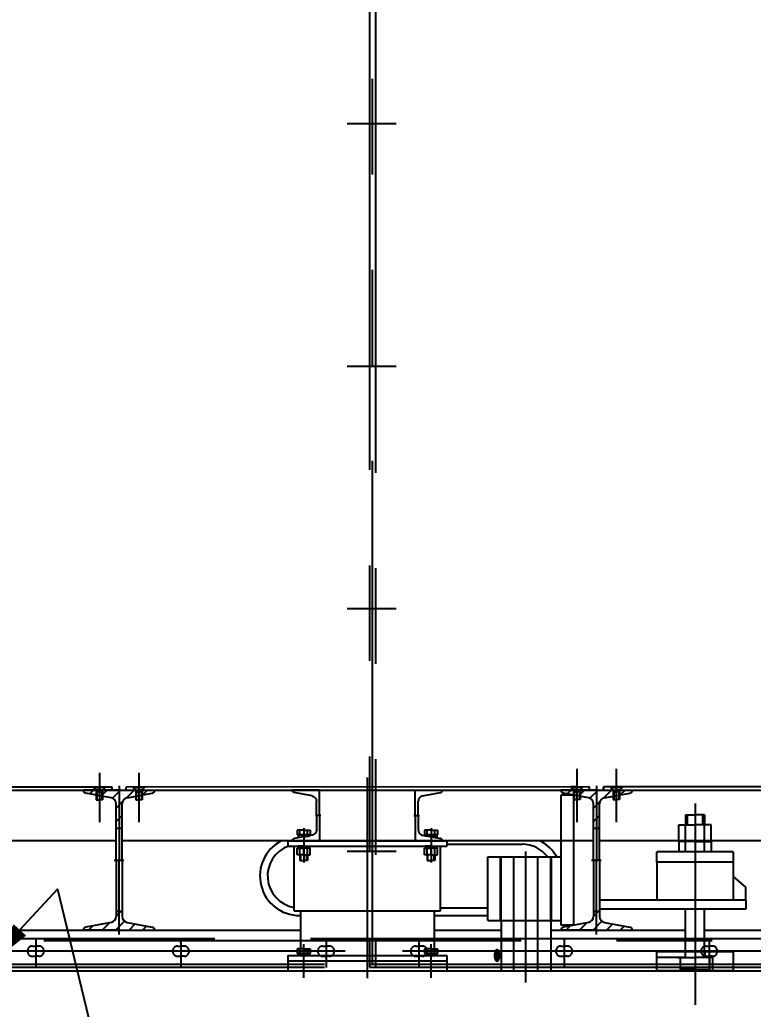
# Model space of a CAD drawing. Header units: millimetres. Extents: x 0 to 25200, y -693 to 17820.
# Drawn here: x 8709 to 9861, y 9437 to 10991 of the extents above; entities that cross this region are included whole.
import ezdxf
from ezdxf.enums import TextEntityAlignment as Align

# ---------------------------------------------------------------- set-up
doc = ezdxf.new("R2010")
doc.units = ezdxf.units.MM
doc.header["$LTSCALE"] = 600
for name, pattern in [('F', [0.75, 0.5, -0.25]), ('G', [2, 1.25, -0.25, 0.25, -0.25]), ('K', [2.5, 1.25, -0.25, 0.25, -0.25, 0.25, -0.25])]:
    doc.linetypes.add(name, pattern=pattern)
for name, color, linetype in [('01', 7, 'Continuous'), ('02', 1, 'Continuous'), ('04', 2, 'F'), ('05', 4, 'G'), ('07', 6, 'K'), ('08', 1, 'Continuous'), ('13', 3, 'Continuous')]:
    doc.layers.add(name, color=color, linetype=linetype)
doc.styles.get("Standard").update_dxf_attribs({"font": 'isocp', "width": 0.707, "bigfont": 'intecad.shx'})

# ---------------------------------------------------------------- blocks, each defined once
blk = doc.blocks.new('HS223')
at = {"layer": '07', "color": 6, "linetype": 'K'}
for p, q in [((39454.7, 36399.5), (39454.7, 33413.5)), ((39459.2, 33413.5), (39459.2, 36395)), ((39463.7, 36395), (39463.7, 33413.5)), ((39419.4, 34693.5), (39496.2, 34693.5)), ((39419.4, 34312.5), (39496.2, 34312.5)), ((39419.4, 33931.5), (39496.2, 33931.5)), ((39419.4, 33550.5), (39496.2, 33550.5)), ((36961.7, 33413.5), (39463.7, 33413.5)), ((38930.2, 33413.4), (38930.2, 33367.8)), ((39158.2, 33413.4), (39158.2, 33367.8)), ((39158.2, 33406), (39158.2, 33413.4)), ((39386.2, 33413.4), (39386.2, 33367.8)), ((39454.7, 33413.5), (39454.7, 33368.5)), ((39459.2, 33373), (39459.2, 33413.5)), ((39463.7, 33413.5), (41123.7, 33413.5)), ((39463.7, 33413.5), (39463.7, 33368.5)), ((39532.2, 33413.4), (39532.2, 33367.8)), ((39760.2, 33413.4), (39760.2, 33367.8)), ((39988.2, 33413.4), (39988.2, 33367.8)), ((42692.7, 33409.5), (36961.7, 33409.5)), ((38925.2, 33401.5), (38930.2, 33401.5)), ((38935.2, 33401.5), (38930.2, 33401.5)), ((39153.2, 33401.5), (39158.2, 33401.5)), ((39163.2, 33401.5), (39158.2, 33401.5)), ((39381.2, 33401.5), (39386.2, 33401.5)), ((39391.2, 33401.5), (39386.2, 33401.5)), ((39527.2, 33401.5), (39532.2, 33401.5)), ((39537.2, 33401.5), (39532.2, 33401.5)), ((39755.2, 33401.5), (39760.2, 33401.5)), ((39765.2, 33401.5), (39760.2, 33401.5)), ((39983.2, 33401.5), (39988.2, 33401.5)), ((39993.2, 33401.5), (39988.2, 33401.5)), ((39416.1, 33393.5), (38676.3, 33393.5)), ((38925.2, 33385.5), (38930.2, 33385.5)), ((38935.2, 33385.5), (38930.2, 33385.5)), ((39153.2, 33385.5), (39158.2, 33385.5)), ((39163.2, 33385.5), (39158.2, 33385.5)), ((39381.2, 33385.5), (39386.2, 33385.5)), ((39391.2, 33385.5), (39386.2, 33385.5)), ((40246.1, 33393.5), (39506.3, 33393.5)), ((39527.2, 33385.5), (39532.2, 33385.5)), ((39537.2, 33385.5), (39532.2, 33385.5)), ((39755.2, 33385.5), (39760.2, 33385.5)), ((39765.2, 33385.5), (39760.2, 33385.5)), ((39983.2, 33385.5), (39988.2, 33385.5)), ((39993.2, 33385.5), (39988.2, 33385.5)), ((38633.7, 33373), (39454.7, 33373)), ((38633.7, 33368.5), (39454.7, 33368.5)), ((39454.7, 33373), (39459.2, 33373)), ((39454.7, 33368.5), (39463.7, 33368.5)), ((39459.2, 33373), (39463.7, 33373)), ((39463.7, 33373), (40284.7, 33373)), ((39463.7, 33373), (39463.7, 33368.5)), ((39463.7, 33368.5), (40284.7, 33368.5)), ((37788.7, 33362.5), (42692.7, 33362.5))]:
    blk.add_line(p, q, dxfattribs=at)
for centre, start, end in [((38925.2, 33393.5), 90, 270), ((38935.2, 33393.5), 270, 90), ((39153.2, 33393.5), 90, 270), ((39163.2, 33393.5), 270, 90), ((39381.2, 33393.5), 90, 270), ((39391.2, 33393.5), 270, 90), ((39527.2, 33393.5), 90, 270), ((39537.2, 33393.5), 270, 90), ((39755.2, 33393.5), 90, 270), ((39765.2, 33393.5), 270, 90), ((39983.2, 33393.5), 90, 270), ((39993.2, 33393.5), 270, 90)]:
    blk.add_arc(centre, 8, start, end, dxfattribs=at)
at = {"layer": '07', "color": 6, "linetype": 'K', "width": 0.605172}
blk.add_text('●', height=20, dxfattribs=at).set_placement((39648.9, 33375.8), (39660.9, 33375.8), align=Align.FIT)
blk = doc.blocks.new('*U914')
at = {"layer": '01'}
for p, q in [((0, 110), (-56, 110)), ((0, 110), (56, 110)), ((-12.5, 97.8), (-52.1, 105.3)), ((12.5, 97.8), (52.1, 105.3)), ((-4.8, 0), (-4.8, 88.5)), ((4.8, 0), (4.8, 88.5)), ((-4.8, 0), (-4.8, -88.5)), ((4.8, 0), (4.8, -88.5)), ((-12.5, -97.8), (-52.1, -105.3)), ((12.5, -97.8), (52.1, -105.3)), ((0, -110), (-56, -110)), ((0, -110), (56, -110))]:
    blk.add_line(p, q, dxfattribs=at)
for centre, radius, start, end in [((-51.2, 110), 4.8, 180, 259.2944), ((51.2, 110), 4.8, 280.7056, 360), ((-14.3, 88.5), 9.5, 0, 79.2944), ((14.3, 88.5), 9.5, 100.7056, 180), ((-14.3, -88.5), 9.5, 280.7056, 0), ((14.3, -88.5), 9.5, 180, 259.2944), ((-51.2, -110), 4.8, 100.7056, 180), ((51.2, -110), 4.8, 0, 79.2944)]:
    blk.add_arc(centre, radius, start, end, dxfattribs=at)
at = {"layer": '05'}
for p, q in [((0, 116.9), (0, 0)), ((-7.9, 0), (7.2, 0)), ((0, -116.9), (0, 0))]:
    blk.add_line(p, q, dxfattribs=at)
blk = doc.blocks.new('*U915')
at = {"layer": '01'}
for p, q in [((0, 110), (-56, 110)), ((0, 110), (56, 110)), ((-12.5, 97.8), (-52.1, 105.3)), ((12.5, 97.8), (52.1, 105.3)), ((-4.8, 0), (-4.8, 88.5)), ((4.8, 0), (4.8, 88.5)), ((-4.8, 0), (-4.8, -88.5)), ((4.8, 0), (4.8, -88.5)), ((-12.5, -97.8), (-52.1, -105.3)), ((12.5, -97.8), (52.1, -105.3)), ((0, -110), (-56, -110)), ((0, -110), (56, -110))]:
    blk.add_line(p, q, dxfattribs=at)
for centre, radius, start, end in [((-51.2, 110), 4.8, 180, 259.2944), ((51.2, 110), 4.8, 280.7056, 360), ((-14.3, 88.5), 9.5, 0, 79.2944), ((14.3, 88.5), 9.5, 100.7056, 180), ((-14.3, -88.5), 9.5, 280.7056, 0), ((14.3, -88.5), 9.5, 180, 259.2944), ((-51.2, -110), 4.8, 100.7056, 180), ((51.2, -110), 4.8, 0, 79.2944)]:
    blk.add_arc(centre, radius, start, end, dxfattribs=at)
at = {"layer": '05'}
for p, q in [((0, 116.9), (0, 0)), ((-7.9, 0), (7.2, 0)), ((0, -116.9), (0, 0))]:
    blk.add_line(p, q, dxfattribs=at)
blk = doc.blocks.new('*U911')
at = {"layer": '01'}
for p, q in [((-9.2, 3.1), (-9.2, 0)), ((0, 3.1), (-9.2, 3.1)), ((-9.2, 0), (0, 0)), ((0, 0), (-1.8, 3.1)), ((0, 3.1), (1.8, 0)), ((0, 3.1), (9.2, 3.1)), ((9.2, 0), (0, 0)), ((9.2, 3.1), (9.2, 0))]:
    blk.add_line(p, q, dxfattribs=at)
at = {"layer": '05'}
blk.add_line((0, 5.2), (0, -2.1), dxfattribs=at)
blk = doc.blocks.new('M')
at = {"layer": '04', "color": 2, "linetype": 'F'}
for p, q in [((5590.6, 9487.6), (5633.6, 9487.6)), ((5590.6, 9447.6), (5590.6, 9487.6)), ((5602.1, 9478.3), (5630.3, 9483.6)), ((5595.6, 9447.6), (5595.6, 9470.4)), ((5590.6, 9447.6), (5590.6, 9407.6)), ((5595.6, 9447.6), (5595.6, 9424.7)), ((5590.6, 9407.6), (5633.6, 9407.6)), ((5602.1, 9416.8), (5630.3, 9411.5))]:
    blk.add_line(p, q, dxfattribs=at)
for centre, radius, start, end in [((5629.6, 9487.6), 4, 280.7056, 0), ((5603.6, 9470.4), 8, 100.7056, 180), ((5603.6, 9424.7), 8, 180, 259.2944), ((5629.6, 9407.6), 4, 0, 79.2944)]:
    blk.add_arc(centre, radius, start, end, dxfattribs=at)
at = {"layer": '05', "color": 4, "linetype": 'G'}
blk.add_line((5588.5, 9447.6), (5597.2, 9447.6), dxfattribs=at)
blk = doc.blocks.new('JKL7')
at = {"layer": '02', "linetype": 'Continuous'}
h = blk.add_hatch(dxfattribs=at)
h.set_pattern_fill('_USER', color=1, scale=15, angle=45, style=0, pattern_type=0)
h.set_pattern_definition([(45, (37442.859, -951.38), (-10.606602, 10.606602), [])])
edge = h.paths.add_edge_path()
edge.add_line((38144.8, 8346.2), (38154.3, 8346.2))
edge.add_line((38154.3, 8346.2), (38154.3, 8337.7))
edge.add_arc((38163.8, 8337.7), 9.5, 180, 259.2944)
edge.add_line((38162, 8328.4), (38201.6, 8320.9))
edge.add_arc((38200.8, 8316.2), 4.8, 0, 79.2944, ccw=False)
edge.add_line((38205.6, 8316.2), (38149.6, 8316.2))
edge.add_line((38149.6, 8316.2), (38093.6, 8316.2))
edge.add_arc((38098.4, 8316.2), 4.8, 100.7056, 180, ccw=False)
edge.add_line((38097.5, 8320.9), (38137.1, 8328.4))
edge.add_arc((38135.3, 8337.7), 9.5, 280.7056, 360)
edge.add_line((38144.8, 8337.7), (38144.8, 8346.2))
edge = h.paths.add_edge_path()
edge.add_line((38144.8, 8476.2), (38154.3, 8476.2))
edge.add_line((38154.3, 8476.2), (38154.3, 8514.7))
edge.add_arc((38163.8, 8514.7), 9.5, 100.7056, 180, ccw=False)
edge.add_line((38162, 8524), (38201.6, 8531.5))
edge.add_arc((38200.8, 8536.2), 4.8, 280.7056, 360)
edge.add_line((38205.6, 8536.2), (38149.6, 8536.2))
edge.add_line((38149.6, 8536.2), (38093.6, 8536.2))
edge.add_arc((38098.4, 8536.2), 4.8, 180, 259.2944)
edge.add_line((38097.5, 8531.5), (38137.1, 8524))
edge.add_arc((38135.3, 8514.7), 9.5, 0, 79.2944, ccw=False)
edge.add_line((38144.8, 8514.7), (38144.8, 8476.2))
h = blk.add_hatch(dxfattribs=at)
h.set_pattern_fill('_USER', color=1, scale=15, angle=45, style=0, pattern_type=0)
h.set_pattern_definition([(45, (38192.859, -951.38), (-10.606602, 10.606602), [])])
edge = h.paths.add_edge_path()
edge.add_line((38894.8, 8346.2), (38904.3, 8346.2))
edge.add_line((38904.3, 8346.2), (38904.3, 8337.7))
edge.add_arc((38913.8, 8337.7), 9.5, 180, 259.2944)
edge.add_line((38912, 8328.4), (38951.6, 8320.9))
edge.add_arc((38950.8, 8316.2), 4.8, 0, 79.2944, ccw=False)
edge.add_line((38955.6, 8316.2), (38899.6, 8316.2))
edge.add_line((38899.6, 8316.2), (38843.6, 8316.2))
edge.add_arc((38848.4, 8316.2), 4.8, 100.7056, 180, ccw=False)
edge.add_line((38847.5, 8320.9), (38887.1, 8328.4))
edge.add_arc((38885.3, 8337.7), 9.5, 280.7056, 360)
edge.add_line((38894.8, 8337.7), (38894.8, 8346.2))
edge = h.paths.add_edge_path()
edge.add_line((38894.8, 8476.2), (38904.3, 8476.2))
edge.add_line((38904.3, 8476.2), (38904.3, 8514.7))
edge.add_arc((38913.8, 8514.7), 9.5, 100.7056, 180, ccw=False)
edge.add_line((38912, 8524), (38951.6, 8531.5))
edge.add_arc((38950.8, 8536.2), 4.8, 280.7056, 360)
edge.add_line((38955.6, 8536.2), (38899.6, 8536.2))
edge.add_line((38899.6, 8536.2), (38843.6, 8536.2))
edge.add_arc((38848.4, 8536.2), 4.8, 180, 259.2944)
edge.add_line((38847.5, 8531.5), (38887.1, 8524))
edge.add_arc((38885.3, 8514.7), 9.5, 0, 79.2944, ccw=False)
edge.add_line((38894.8, 8514.7), (38894.8, 8476.2))
for p, q in [((38424.6, 8346.5), (38424.6, 8448.2)), ((38654.6, 8346.5), (38654.6, 8448.2))]:
    blk.add_line(p, q)
at = {"layer": '01', "color": 7, "linetype": 'Continuous'}
for p, q in [((36522.1, 8536.2), (41395.6, 8536.2)), ((38414.6, 8456.2), (38664.6, 8456.2)), ((38414.6, 8456.2), (38414.6, 8448.2)), ((38414.6, 8456.2), (38414.6, 8448.2)), ((38664.6, 8456.2), (38664.6, 8448.2)), ((38664.6, 8456.2), (38664.6, 8448.2)), ((39028.9, 8455.3), (39028.9, 8439.2)), ((39054.3, 8455.3), (39028.9, 8455.3)), ((39054.3, 8455.3), (39079.7, 8455.3)), ((39079.7, 8455.3), (39079.7, 8439.2)), ((38414.6, 8448.2), (38664.6, 8448.2)), ((39114.3, 8439.2), (38994.3, 8439.2)), ((38994.3, 8423.2), (38994.3, 8439.2)), ((39079.7, 8439.2), (39028.9, 8439.2)), ((39114.3, 8439.2), (39114.3, 8423.2)), ((38728.6, 8431.2), (38843.6, 8431.2)), ((39114.3, 8423.2), (38994.3, 8423.2)), ((38994.3, 8423.2), (38994.3, 8363.2)), ((39114.3, 8423.2), (39114.3, 8363.2)), ((39012.4, 8363.2), (38904.3, 8363.2)), ((39134.3, 8363.2), (39012.4, 8363.2)), ((39134.3, 8363.2), (39134.3, 8349.2)), ((38424.6, 8346.5), (38654.6, 8346.5)), ((38434.6, 8346.5), (38434.6, 8286.8)), ((38644.6, 8346.5), (38644.6, 8286.8)), ((39134.3, 8349.2), (38904.3, 8349.2)), ((38728.6, 8331.2), (38843.6, 8331.2)), ((37914.6, 8316.2), (38434.6, 8316.2)), ((38644.6, 8316.2), (38749.6, 8316.2)), ((38827.6, 8316.2), (39039.3, 8316.2)), ((39069.3, 8316.2), (39204.6, 8316.2)), ((38414.6, 8276.2), (38664.6, 8276.2)), ((38414.6, 8276.2), (38414.6, 8268.2)), ((38414.6, 8268.2), (38664.6, 8268.2)), ((38414.6, 8268.2), (38414.6, 8252.2)), ((38664.6, 8276.2), (38664.6, 8268.2)), ((38664.6, 8268.2), (38664.6, 8252.2)), ((39114.3, 8282.2), (38994.3, 8282.2)), ((38414.6, 8252.2), (38664.6, 8252.2)), ((39114.3, 8252.2), (38994.3, 8252.2))]:
    blk.add_line(p, q, dxfattribs=at)
at = {"layer": '01'}
for p, q in [((37348.6, 8536.2), (38873.6, 8536.2)), ((38138.6, 8541), (37410.6, 8540.7)), ((38138.6, 8536.2), (38138.6, 8541)), ((38888.6, 8541.2), (38160.6, 8541)), ((38160.6, 8536.2), (38160.6, 8541)), ((38888.6, 8536.2), (38888.6, 8541.2)), ((38888.6, 8536.2), (38888.6, 8541.2)), ((38888.6, 8536.2), (39657.6, 8536.2)), ((39672.6, 8541.2), (38910.6, 8541.2)), ((38910.6, 8541.2), (38910.6, 8536.2)), ((38910.6, 8536.2), (38910.6, 8541.2)), ((38910.6, 8536.2), (38910.6, 8541.2)), ((38910.6, 8541.2), (38910.6, 8536.2)), ((38910.6, 8536.2), (38910.6, 8541.2)), ((38144.8, 8476.2), (38154.3, 8476.2)), ((38894.8, 8476.2), (38904.3, 8476.2)), ((38144.8, 8456.2), (37404.3, 8456.2)), ((38894.8, 8456.2), (38154.3, 8456.2)), ((38843.6, 8456.2), (38843.6, 8324)), ((38863.6, 8456.2), (38863.6, 8324)), ((39678.8, 8456.2), (38904.3, 8456.2)), ((39039.3, 8439.2), (39039.3, 8455.3)), ((39069.3, 8439.2), (39069.3, 8455.3)), ((38429.5, 8445.1), (38439.6, 8445.1)), ((38429.5, 8434.3), (38429.5, 8445.1)), ((38439.6, 8448.2), (38430.4, 8448.2)), ((38430.4, 8448.2), (38430.4, 8445.1)), ((38430.4, 8445.1), (38439.6, 8445.1)), ((38433.6, 8434.3), (38433.6, 8445.1)), ((38439.6, 8445.1), (38437.8, 8448.2)), ((38439.6, 8448.2), (38448.8, 8448.2)), ((38439.6, 8448.2), (38441.3, 8445.1)), ((38448.8, 8445.1), (38439.6, 8445.1)), ((38449.6, 8445.1), (38439.6, 8445.1)), ((38445.6, 8434.3), (38445.6, 8445.1)), ((38448.8, 8448.2), (38448.8, 8445.1)), ((38449.6, 8434.3), (38449.6, 8445.1)), ((38629.5, 8445.1), (38639.6, 8445.1)), ((38629.5, 8434.3), (38629.5, 8445.1)), ((38630.4, 8448.2), (38630.4, 8445.1)), ((38639.6, 8448.2), (38630.4, 8448.2)), ((38630.4, 8445.1), (38639.6, 8445.1)), ((38633.6, 8434.3), (38633.6, 8445.1)), ((38639.6, 8448.2), (38637.8, 8445.1)), ((38639.6, 8445.1), (38641.3, 8448.2)), ((38639.6, 8448.2), (38648.8, 8448.2)), ((38649.6, 8445.1), (38639.6, 8445.1)), ((38648.8, 8445.1), (38639.6, 8445.1)), ((38645.6, 8434.3), (38645.6, 8445.1)), ((38648.8, 8448.2), (38648.8, 8445.1)), ((38649.6, 8434.3), (38649.6, 8445.1)), ((38664.6, 8451.2), (38782.8, 8451.2)), ((38439.6, 8434.3), (38429.5, 8434.3)), ((38433.6, 8434.3), (38433.6, 8425.8)), ((38433.6, 8425.8), (38439.6, 8425.8)), ((38439.6, 8434.3), (38449.6, 8434.3)), ((38445.6, 8425.8), (38439.6, 8425.8)), ((38445.6, 8434.3), (38445.6, 8425.8)), ((38639.6, 8434.3), (38629.5, 8434.3)), ((38633.6, 8434.3), (38633.6, 8425.8)), ((38633.6, 8425.8), (38639.6, 8425.8)), ((38639.6, 8434.3), (38649.6, 8434.3)), ((38645.6, 8425.8), (38639.6, 8425.8)), ((38645.6, 8434.3), (38645.6, 8425.8)), ((38728.6, 8331.2), (38728.6, 8431.2)), ((39114.3, 8400.3), (39134.3, 8383.2)), ((39134.3, 8363.2), (39134.3, 8383.2)), ((38144.8, 8346.2), (38144.8, 8337.7)), ((38144.8, 8346.2), (38154.3, 8346.2)), ((38154.3, 8346.2), (38154.3, 8337.7)), ((38654.6, 8351.2), (38728.6, 8351.2)), ((38894.8, 8346.2), (38894.8, 8337.7)), ((38894.8, 8346.2), (38904.3, 8346.2)), ((38904.3, 8346.2), (38904.3, 8337.7)), ((39039.3, 8282.2), (39039.3, 8349.2)), ((39069.3, 8282.2), (39069.3, 8349.2)), ((38432.8, 8339.2), (38434.6, 8339.2)), ((38644.6, 8339.2), (38728.6, 8339.2)), ((38749.6, 8331.2), (38749.6, 8252.2)), ((38827.6, 8331.2), (38827.6, 8252.2)), ((38863.6, 8324), (38843.6, 8324)), ((38439.6, 8286.8), (38429.5, 8286.8)), ((38429.5, 8286.8), (38429.5, 8279.3)), ((38433.6, 8279.3), (38433.6, 8286.8)), ((38439.6, 8286.8), (38449.6, 8286.8)), ((38445.6, 8279.3), (38445.6, 8286.8)), ((38449.6, 8286.8), (38449.6, 8279.3)), ((38629.5, 8286.8), (38629.5, 8279.3)), ((38639.6, 8286.8), (38629.5, 8286.8)), ((38633.6, 8279.3), (38633.6, 8286.8)), ((38639.6, 8286.8), (38649.6, 8286.8)), ((38645.6, 8279.3), (38645.6, 8286.8)), ((38649.6, 8286.8), (38649.6, 8279.3)), ((38429.5, 8279.3), (38439.6, 8279.3)), ((38449.6, 8279.3), (38439.6, 8279.3)), ((38629.5, 8279.3), (38639.6, 8279.3)), ((38649.6, 8279.3), (38639.6, 8279.3)), ((38994.3, 8252.2), (38994.3, 8282.2)), ((39114.3, 8282.2), (39114.3, 8252.2)), ((38749.6, 8252.2), (38827.6, 8252.2))]:
    blk.add_line(p, q, dxfattribs=at)
for centre, radius, start, end in [((38432.8, 8401.2), 62, 117.4893, 270), ((38782.8, 8401.2), 62, 28.9385, 62.5107), ((38432.8, 8401.2), 50, 109.9484, 260.5067), ((38782.8, 8401.2), 50, 36.8699, 90)]:
    blk.add_arc(centre, radius, start, end, dxfattribs=at)
at = {"layer": '02'}
for p, q in [((38434.8, 8425.8), (38434.8, 8434.3)), ((38444.4, 8425.8), (38444.4, 8434.3)), ((38634.8, 8425.8), (38634.8, 8434.3)), ((38644.4, 8425.8), (38644.4, 8434.3))]:
    blk.add_line(p, q, dxfattribs=at)
at = {"layer": '04', "color": 2, "linetype": 'F'}
for p, q in [((38117.3, 8541), (38109.4, 8541)), ((38117.3, 8541), (38109.4, 8541)), ((38109.4, 8541), (38109.4, 8540.1)), ((38109.4, 8541), (38109.4, 8540.1)), ((38109.4, 8540.1), (38117.3, 8540.1)), ((38109.4, 8540.1), (38113.6, 8536)), ((38109.4, 8540.1), (38113.6, 8536)), ((38109.4, 8540.1), (38117.3, 8540.1)), ((38113.6, 8536), (38113.6, 8521)), ((38113.6, 8536), (38118.6, 8536)), ((38113.6, 8536), (38118.6, 8536)), ((38113.6, 8536), (38113.6, 8521)), ((38113.6, 8533), (38118.6, 8533)), ((38113.6, 8533), (38118.6, 8533)), ((38114.6, 8533), (38114.6, 8521)), ((38114.6, 8533), (38114.6, 8521)), ((38117.3, 8541), (38117.3, 8539)), ((38117.3, 8541), (38117.3, 8539)), ((38117.3, 8539), (38118.6, 8539)), ((38117.3, 8539), (38118.6, 8539)), ((38119.8, 8539), (38118.6, 8539)), ((38119.8, 8539), (38118.6, 8539)), ((38123.6, 8536), (38118.6, 8536)), ((38123.6, 8536), (38118.6, 8536)), ((38123.6, 8533), (38118.6, 8533)), ((38123.6, 8533), (38118.6, 8533)), ((38119.8, 8541), (38119.8, 8539)), ((38119.8, 8541), (38127.7, 8541)), ((38119.8, 8541), (38127.7, 8541)), ((38119.8, 8541), (38119.8, 8539)), ((38127.7, 8540.1), (38119.8, 8540.1)), ((38127.7, 8540.1), (38119.8, 8540.1)), ((38122.6, 8533), (38122.6, 8521)), ((38122.6, 8533), (38122.6, 8521)), ((38127.7, 8540.1), (38123.6, 8536)), ((38127.7, 8540.1), (38123.6, 8536)), ((38123.6, 8536), (38123.6, 8521)), ((38123.6, 8536), (38123.6, 8521)), ((38127.7, 8541), (38127.7, 8540.1)), ((38127.7, 8541), (38127.7, 8540.1)), ((38171.4, 8541), (38171.4, 8540.1)), ((38179.3, 8541), (38171.4, 8541)), ((38171.4, 8541), (38171.4, 8540.1)), ((38179.3, 8541), (38171.4, 8541)), ((38171.4, 8540.1), (38179.3, 8540.1)), ((38171.4, 8540.1), (38175.6, 8536)), ((38171.4, 8540.1), (38175.6, 8536)), ((38171.4, 8540.1), (38179.3, 8540.1)), ((38175.6, 8536), (38175.6, 8521)), ((38175.6, 8536), (38180.6, 8536)), ((38175.6, 8536), (38180.6, 8536)), ((38175.6, 8536), (38175.6, 8521)), ((38175.6, 8533), (38180.6, 8533)), ((38175.6, 8533), (38180.6, 8533)), ((38176.6, 8533), (38176.6, 8521)), ((38176.6, 8533), (38176.6, 8521)), ((38179.3, 8541), (38179.3, 8539)), ((38179.3, 8541), (38179.3, 8539)), ((38179.3, 8539), (38180.6, 8539)), ((38179.3, 8539), (38180.6, 8539)), ((38181.8, 8539), (38180.6, 8539)), ((38181.8, 8539), (38180.6, 8539)), ((38185.6, 8536), (38180.6, 8536)), ((38185.6, 8536), (38180.6, 8536)), ((38185.6, 8533), (38180.6, 8533)), ((38185.6, 8533), (38180.6, 8533)), ((38181.8, 8541), (38181.8, 8539)), ((38181.8, 8541), (38189.7, 8541)), ((38181.8, 8541), (38189.7, 8541)), ((38181.8, 8541), (38181.8, 8539)), ((38189.7, 8540.1), (38181.8, 8540.1)), ((38189.7, 8540.1), (38181.8, 8540.1)), ((38184.6, 8533), (38184.6, 8521)), ((38184.6, 8533), (38184.6, 8521)), ((38189.7, 8540.1), (38185.6, 8536)), ((38189.7, 8540.1), (38185.6, 8536)), ((38185.6, 8536), (38185.6, 8521)), ((38185.6, 8536), (38185.6, 8521)), ((38189.7, 8541), (38189.7, 8540.1)), ((38189.7, 8541), (38189.7, 8540.1)), ((38867.3, 8541.2), (38859.4, 8541.2)), ((38859.4, 8541.2), (38859.4, 8540.3)), ((38867.3, 8541.2), (38859.4, 8541.2)), ((38859.4, 8541.2), (38859.4, 8540.3)), ((38859.4, 8540.3), (38867.3, 8540.3)), ((38859.4, 8540.3), (38863.6, 8536.2)), ((38859.4, 8540.3), (38867.3, 8540.3)), ((38859.4, 8540.3), (38863.6, 8536.2)), ((38863.6, 8536.2), (38863.6, 8521.2)), ((38863.6, 8536.2), (38868.6, 8536.2)), ((38863.6, 8536.2), (38863.6, 8521.2)), ((38863.6, 8536.2), (38868.6, 8536.2)), ((38863.6, 8533.2), (38868.6, 8533.2)), ((38863.6, 8533.2), (38868.6, 8533.2)), ((38864.6, 8533.2), (38864.6, 8521.2)), ((38864.6, 8533.2), (38864.6, 8521.2)), ((38867.3, 8541.2), (38867.3, 8539.2)), ((38867.3, 8541.2), (38867.3, 8539.2)), ((38867.3, 8539.2), (38868.6, 8539.2)), ((38867.3, 8539.2), (38868.6, 8539.2)), ((38869.8, 8539.2), (38868.6, 8539.2)), ((38869.8, 8539.2), (38868.6, 8539.2)), ((38873.6, 8536.2), (38868.6, 8536.2)), ((38873.6, 8536.2), (38868.6, 8536.2)), ((38873.6, 8533.2), (38868.6, 8533.2)), ((38873.6, 8533.2), (38868.6, 8533.2)), ((38869.8, 8541.2), (38869.8, 8539.2)), ((38869.8, 8541.2), (38877.7, 8541.2)), ((38869.8, 8541.2), (38869.8, 8539.2)), ((38869.8, 8541.2), (38877.7, 8541.2)), ((38877.7, 8540.3), (38869.8, 8540.3)), ((38877.7, 8540.3), (38869.8, 8540.3)), ((38872.6, 8533.2), (38872.6, 8521.2)), ((38872.6, 8533.2), (38872.6, 8521.2)), ((38877.7, 8540.3), (38873.6, 8536.2)), ((38877.7, 8540.3), (38873.6, 8536.2)), ((38873.6, 8536.2), (38873.6, 8521.2)), ((38873.6, 8536.2), (38873.6, 8521.2)), ((38877.7, 8541.2), (38877.7, 8540.3)), ((38877.7, 8541.2), (38877.7, 8540.3)), ((38929.3, 8541.2), (38921.4, 8541.2)), ((38921.4, 8541.2), (38921.4, 8540.3)), ((38929.3, 8541.2), (38921.4, 8541.2)), ((38921.4, 8541.2), (38921.4, 8540.3)), ((38921.4, 8540.3), (38929.3, 8540.3)), ((38921.4, 8540.3), (38925.6, 8536.2)), ((38921.4, 8540.3), (38929.3, 8540.3)), ((38921.4, 8540.3), (38925.6, 8536.2)), ((38925.6, 8536.2), (38925.6, 8521.2)), ((38925.6, 8536.2), (38930.6, 8536.2)), ((38925.6, 8536.2), (38925.6, 8521.2)), ((38925.6, 8536.2), (38930.6, 8536.2)), ((38925.6, 8533.2), (38930.6, 8533.2)), ((38925.6, 8533.2), (38930.6, 8533.2)), ((38926.6, 8533.2), (38926.6, 8521.2)), ((38926.6, 8533.2), (38926.6, 8521.2)), ((38929.3, 8541.2), (38929.3, 8539.2)), ((38929.3, 8541.2), (38929.3, 8539.2)), ((38929.3, 8539.2), (38930.6, 8539.2)), ((38929.3, 8539.2), (38930.6, 8539.2)), ((38931.8, 8539.2), (38930.6, 8539.2)), ((38931.8, 8539.2), (38930.6, 8539.2)), ((38935.6, 8536.2), (38930.6, 8536.2)), ((38935.6, 8536.2), (38930.6, 8536.2)), ((38935.6, 8533.2), (38930.6, 8533.2)), ((38935.6, 8533.2), (38930.6, 8533.2)), ((38931.8, 8541.2), (38931.8, 8539.2)), ((38931.8, 8541.2), (38939.7, 8541.2)), ((38931.8, 8541.2), (38931.8, 8539.2)), ((38931.8, 8541.2), (38939.7, 8541.2)), ((38939.7, 8540.3), (38931.8, 8540.3)), ((38939.7, 8540.3), (38931.8, 8540.3)), ((38934.6, 8533.2), (38934.6, 8521.2)), ((38934.6, 8533.2), (38934.6, 8521.2)), ((38939.7, 8540.3), (38935.6, 8536.2)), ((38939.7, 8540.3), (38935.6, 8536.2)), ((38935.6, 8536.2), (38935.6, 8521.2)), ((38935.6, 8536.2), (38935.6, 8521.2)), ((38939.7, 8541.2), (38939.7, 8540.3)), ((38939.7, 8541.2), (38939.7, 8540.3)), ((38113.6, 8521), (38118.6, 8521)), ((38113.6, 8521), (38118.6, 8521)), ((38123.6, 8521), (38118.6, 8521)), ((38123.6, 8521), (38118.6, 8521)), ((38175.6, 8521), (38180.6, 8521)), ((38175.6, 8521), (38180.6, 8521)), ((38185.6, 8521), (38180.6, 8521)), ((38185.6, 8521), (38180.6, 8521)), ((38843.6, 8528.4), (38843.6, 8456.2)), ((38863.6, 8528.4), (38843.6, 8528.4)), ((38863.6, 8528.4), (38863.6, 8456.2)), ((38863.6, 8521.2), (38868.6, 8521.2)), ((38863.6, 8521.2), (38868.6, 8521.2)), ((38873.6, 8521.2), (38868.6, 8521.2)), ((38873.6, 8521.2), (38868.6, 8521.2)), ((38925.6, 8521.2), (38930.6, 8521.2)), ((38925.6, 8521.2), (38930.6, 8521.2)), ((38935.6, 8521.2), (38930.6, 8521.2)), ((38935.6, 8521.2), (38930.6, 8521.2)), ((39039.3, 8497.2), (39039.3, 8481.7)), ((39039.3, 8497.2), (39054.3, 8497.2)), ((39042.3, 8481.7), (39042.3, 8497.2)), ((39069.3, 8497.2), (39054.3, 8497.2)), ((39066.3, 8481.7), (39066.3, 8497.2)), ((39069.3, 8497.2), (39069.3, 8481.7)), ((38439.6, 8473.3), (38429.5, 8473.3)), ((38429.5, 8473.3), (38429.5, 8465.8)), ((38433.6, 8465.8), (38433.6, 8473.3)), ((38439.6, 8473.3), (38449.6, 8473.3)), ((38445.6, 8465.8), (38445.6, 8473.3)), ((38449.6, 8473.3), (38449.6, 8465.8)), ((38639.6, 8473.3), (38629.5, 8473.3)), ((38629.5, 8473.3), (38629.5, 8465.8)), ((38633.6, 8465.8), (38633.6, 8473.3)), ((38639.6, 8473.3), (38649.6, 8473.3)), ((38645.6, 8465.8), (38645.6, 8473.3)), ((38649.6, 8473.3), (38649.6, 8465.8)), ((39028.9, 8481.7), (39054.3, 8481.7)), ((39028.9, 8455.3), (39028.9, 8481.7)), ((39039.3, 8455.3), (39039.3, 8481.7)), ((39079.7, 8481.7), (39054.3, 8481.7)), ((39069.3, 8455.3), (39069.3, 8481.7)), ((39079.7, 8455.3), (39079.7, 8481.7)), ((38429.5, 8465.8), (38439.6, 8465.8)), ((38439.6, 8465.8), (38430.6, 8465.8)), ((38430.6, 8465.8), (38430.6, 8462)), ((38430.6, 8462), (38448.6, 8463.8)), ((38449.6, 8465.8), (38439.6, 8465.8)), ((38439.6, 8465.8), (38448.6, 8465.8)), ((38448.6, 8465.8), (38448.6, 8463.8)), ((38629.5, 8465.8), (38639.6, 8465.8)), ((38639.6, 8465.8), (38630.6, 8465.8)), ((38630.6, 8465.8), (38630.6, 8463.8)), ((38648.6, 8462), (38630.6, 8463.8)), ((38639.6, 8465.8), (38648.6, 8465.8)), ((38649.6, 8465.8), (38639.6, 8465.8)), ((38648.6, 8465.8), (38648.6, 8462)), ((38748.6, 8331.2), (38748.6, 8431.2)), ((38749.6, 8331.2), (38749.6, 8431.2)), ((38769.6, 8252.2), (38769.6, 8431.2)), ((38807.6, 8252.2), (38807.6, 8431.2)), ((38827.6, 8331.2), (38827.6, 8431.2)), ((38828.6, 8331.2), (38828.6, 8431.2)), ((39039.3, 8273.2), (38994.3, 8273.2)), ((39026.8, 8273.2), (39039.3, 8273.2)), ((39031.3, 8273.2), (39054.3, 8273.2)), ((39031.3, 8254.5), (39031.3, 8273.2)), ((39039.3, 8273.2), (39039.3, 8282.2)), ((39077.3, 8273.2), (39054.3, 8273.2)), ((39054.3, 8270.9), (39054.3, 8252.2)), ((39069.3, 8273.2), (39069.3, 8282.2)), ((39081.8, 8273.2), (39069.3, 8273.2)), ((39070.3, 8273.2), (39070.3, 8282.2)), ((39077.3, 8254.5), (39077.3, 8273.2)), ((39081.8, 8273.2), (39081.8, 8252.2)), ((39054.3, 8254.5), (39031.3, 8254.5)), ((39054.3, 8254.5), (39077.3, 8254.5))]:
    blk.add_line(p, q, dxfattribs=at)
at = {"layer": '05'}
for p, q in [((38118.6, 8563.2), (38118.6, 8485.7)), ((38180.6, 8563.2), (38180.6, 8485.7)), ((38868.6, 8569.4), (38868.6, 8485.7)), ((38868.6, 8569.4), (38868.6, 8485.7)), ((38930.6, 8569.4), (38930.6, 8485.7)), ((38930.6, 8569.4), (38930.6, 8485.7)), ((38539.6, 8241), (38539.6, 8556.1)), ((39054.3, 8515.2), (39054.3, 8240.4)), ((38439.6, 8476.4), (38439.6, 8422.3)), ((38639.6, 8476.4), (38639.6, 8422.3)), ((38439.6, 8450.3), (38439.6, 8443)), ((38439.6, 8433.2), (38439.6, 8446.1)), ((38639.6, 8450.3), (38639.6, 8443)), ((38639.6, 8433.2), (38639.6, 8446.1)), ((38788.6, 8233.8), (38788.6, 8439.8)), ((38439.6, 8241.2), (38439.6, 8294.1)), ((38639.6, 8241.2), (38639.6, 8294.1)), ((39054.3, 8273.7), (39054.3, 8199.1))]:
    blk.add_line(p, q, dxfattribs=at)
at = {"layer": '07'}
blk.add_line((36371.3, 8252.2), (41456.1, 8252.2), dxfattribs=at)
at = {"layer": '01'}
for name, p in [('*U914', (38149.6, 8426.2)), ('M', (33024, -951.4)), ('*U915', (38899.6, 8426.2))]:
    blk.add_blockref(name, p, dxfattribs=at)
at = {"layer": '01', "xscale": -1}
blk.add_blockref('M', (44055.1, -951.4), dxfattribs=at)
at = {"layer": '08'}
blk.add_blockref('*U911', (38439.6, 8276.2), dxfattribs=at)
at = {"layer": '08', "xscale": -1}
blk.add_blockref('*U911', (38639.6, 8276.2), dxfattribs=at)
blk = doc.blocks.new('*U930')
at = {"layer": '01'}
blk.add_lwpolyline([(507.9, -341.5), (657.9, -491.5), (507.9, -491.5)], close=True, dxfattribs=at)
blk.add_circle((267.9, -491.5), 77.6, dxfattribs=at)
at = {"layer": '02'}
for points in [[(59.2, 64.3), (118.3, 128.5), (267.9, -491.5), (792.9, -491.5)], [(899, -385.4), (792.9, -491.5), (899, -597.6)]]:
    blk.add_lwpolyline(points, dxfattribs=at)
blk.add_lwpolyline([(0, 0, 0, 26.2, 0), (59.2, 64.3, 26.2, 26.2, 0)], format="xyseb", dxfattribs=at)
at = {"layer": '04'}
blk.add_line((267.9, -523), (792.9, -523), dxfattribs=at)
at = {"layer": '13', "width": 0.707}
blk.add_text('10', height=105, dxfattribs=at).set_placement((327.9, -457))
at = {"layer": '13', "width": 1.010989}
blk.add_text('N', height=105, dxfattribs=at).set_placement((867.9, -544), (936.9, -544), align=Align.FIT)

msp = doc.modelspace()

# ---------------------------------------------------------------- block references
at = {"layer": '01', "ltscale": 1.2}
msp.add_blockref('*U930', (8649.904, 9497.059), dxfattribs=at)
at = {"layer": '04', "ltscale": 1.2}
msp.add_blockref('HS223', (-30196.262, -23865.486), dxfattribs=at)
at = {"layer": '07', "ltscale": 1.2}
msp.add_blockref('JKL7', (-29284.652, 1244.865), dxfattribs=at)

doc.saveas('drawing.dxf')
